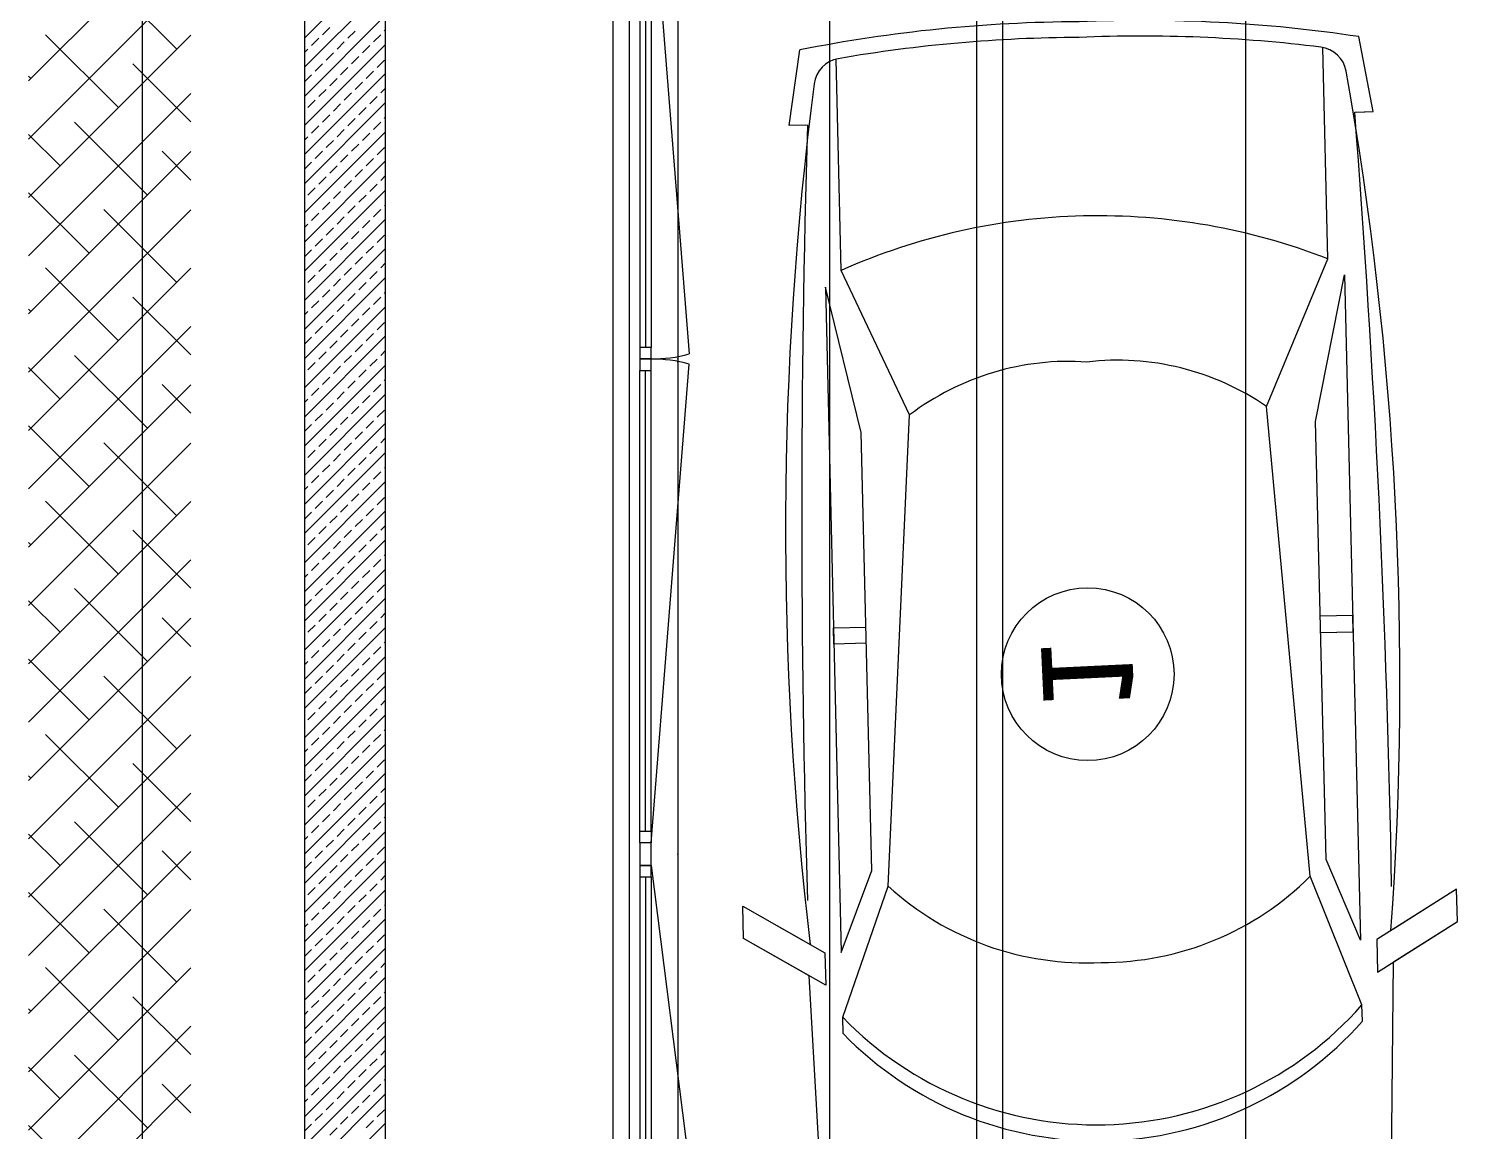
# Model space of a CAD drawing. Header units: millimetres. Extents: x 43168.9 to 43194.6, y -25545.1 to -25543.4.
# Drawn here: x 43170.209 to 43170.297, y -25544.7573 to -25544.6894 of the extents above; entities that cross this region are included whole.
import ezdxf
from ezdxf.enums import TextEntityAlignment as Align

# ---------------------------------------------------------------- set-up
doc = ezdxf.new("R2010")
doc.units = ezdxf.units.MM
doc.header["$LTSCALE"] = 200
doc.linetypes.add('DASHDOT', pattern=[1, 0.5, -0.25, 0, -0.25])
doc.linetypes.add('DASHDOT2', pattern=[0.5, 0.25, -0.125, 0, -0.125])
for name, color, linetype in [('aks_sgh', 5, 'DASHDOT2'), ('cam_sgh', 1, 'Continuous'), ('dograma_sgh', 43, 'Continuous'), ('gor-3_sgh', 191, 'Continuous'), ('gor-4_sgh', 17, 'Continuous'), ('kolon-b.a_sgh', 6, 'Continuous'), ('olcuic_sgh', 183, 'Continuous'), ('tarama-betonarme_sgh', 223, 'Continuous'), ('tarama-zemin_sgh', 197, 'Continuous'), ('yapi-yaklasma_sgh', 41, 'DASHDOT')]:
    doc.layers.add(name, color=color, linetype=linetype)
doc.styles.add('text1', font='VERDANA.TTF')

msp = doc.modelspace()

# ---------------------------------------------------------------- linework, layer by layer
at = {"color": 0}
for p, q in [((43170.29184249607, -25544.69448256026), (43170.29095842077, -25544.6898596702)), ((43170.25585209038, -25544.6953395997), (43170.25651511863, -25544.69067986848)), ((43170.28905755546, -25544.70355158164), (43170.28874749428, -25544.6905309119)), ((43170.25906555071, -25544.70426578118), (43170.25875548953, -25544.69124511144)), ((43170.29070104997, -25544.69450974151), (43170.29184249607, -25544.69448256026)), ((43170.29084276257, -25544.69450636691), (43170.29184249607, -25544.69448256026)), ((43170.25699353647, -25544.69531241845), (43170.25585209038, -25544.6953395997)), ((43170.25685182386, -25544.69531579305), (43170.25585209038, -25544.6953395997)), ((43170.28527288135, -25544.71264440966), (43170.28905755546, -25544.70355158164)), ((43170.26327874454, -25544.71316815599), (43170.25906555071, -25544.70426578118)), ((43170.28829588847, -25544.7135727232), (43170.2900810956, -25544.70452750847)), ((43170.2900810956, -25544.70452750847), (43170.2910571683, -25544.74551658163)), ((43170.25808962387, -25544.70528932132), (43170.25906569657, -25544.74627839447)), ((43170.26030335071, -25544.71423930944), (43170.25808962387, -25544.70528932132)), ((43170.28796274122, -25544.74158906762), (43170.28527288135, -25544.71264440966)), ((43170.26196967044, -25544.74220804055), (43170.26327874454, -25544.71316815599)), ((43170.28893866806, -25544.74056552747), (43170.28829588847, -25544.7135727232)), ((43170.2609461303, -25544.74123211371), (43170.26030335071, -25544.71423930944)), ((43170.29058103527, -25544.7255219118), (43170.28858156829, -25544.7255695251)), ((43170.29060484192, -25544.72652164529), (43170.29058103527, -25544.7255219118)), ((43170.25858956355, -25544.72628372464), (43170.26058903053, -25544.72623611134)), ((43170.2586133702, -25544.72728345813), (43170.25858956355, -25544.72628372464)), ((43170.28860537495, -25544.72656925859), (43170.29060484192, -25544.72652164529)), ((43170.26061283718, -25544.72723584483), (43170.2586133702, -25544.72728345813)), ((43170.2910571683, -25544.74551658163), (43170.28893866806, -25544.74056552747)), ((43170.25906569657, -25544.74627839447), (43170.2609461303, -25544.74123211371)), ((43170.29115239491, -25544.7495155156), (43170.28796274122, -25544.74158906762)), ((43170.25916092317, -25544.75027732844), (43170.26196967044, -25544.74220804055)), ((43170.2969841493, -25544.74237454125), (43170.2920569018, -25544.74549277498)), ((43170.2969841493, -25544.74237454125), (43170.2930423513, -25544.74486912823)), ((43170.29703176259, -25544.74437400823), (43170.2969841493, -25544.74237454125)), ((43170.29703176259, -25544.74437400823), (43170.2969841493, -25544.74237454125)), ((43170.25299587567, -25544.7434220339), (43170.25806596308, -25544.74630220112)), ((43170.25299587567, -25544.7434220339), (43170.2570519456, -25544.74572616768)), ((43170.25304348897, -25544.74542150088), (43170.25299587567, -25544.7434220339)), ((43170.25304348897, -25544.74542150088), (43170.25299587567, -25544.7434220339)), ((43170.29210451509, -25544.74749224196), (43170.29703176259, -25544.74437400823)), ((43170.29308996459, -25544.74686859522), (43170.29703176259, -25544.74437400823)), ((43170.25811357638, -25544.7483016681), (43170.25304348897, -25544.74542150088)), ((43170.2570995589, -25544.74772563466), (43170.25304348897, -25544.74542150088)), ((43170.25806596308, -25544.74630220112), (43170.25811357638, -25544.7483016681)), ((43170.2920569018, -25544.74549277498), (43170.29210451509, -25544.74749224196)), ((43170.29283430397, -25544.77406561883), (43170.29308996459, -25544.74686859522)), ((43170.25864948097, -25544.77487966193), (43170.2570995589, -25544.74772563466)), ((43170.29117620156, -25544.75051524908), (43170.29115239491, -25544.7495155156)), ((43170.25918472983, -25544.75127706193), (43170.25916092317, -25544.75027732844))]:
    msp.add_line(p, q, dxfattribs=at)
msp.add_line((43170.26894069849, -25544.72939507744), (43170.26894069849, -25544.72939507744))
at = {"linetype": 'Continuous'}
msp.add_circle((43170.27425463604, -25544.72914117252), 0.005320000000000346, dxfattribs=at)
at = {"color": 0}
for centre, radius, start, end in [((43170.27405208857, -25544.77860103636), 0.08965309296207911, 90.20920210520774, 101.280314080021), ((43170.27762628855, -25544.77851592395), 0.08965309296207911, 81.44794005489605, 92.51904979442061), ((43170.27405208857, -25544.77860103636), 0.08868921503438901, 90.20920210520774, 99.8525898110981), ((43170.27762628855, -25544.77851592395), 0.08868921503438901, 82.87566179897829, 92.51904979442061), ((43170.28840254729, -25544.6922975504), 0.0018, 10.08794608925296, 82.87566179897829), ((43170.25918413576, -25544.69299332836), 0.0018, 99.8525898110981, 172.6403063385882), ((43170.07910341601, -25544.72953397766), 0.2143856953616721, 355.8798989305535, 10.08794608925296), ((43170.47001844857, -25544.72022511891), 0.2143856953616721, 172.6403063385882, 186.8483536933566), ((43169.5025275771, -25544.75605531818), 0.7905727552520726, 1.002819377198221, 4.464956657813337), ((43171.04720314259, -25544.71927196257), 0.7905727552520726, 178.2632958276422, 181.7254338023045), ((43170.27491859253, -25544.7398990871), 0.03900065930309958, 91.36412606485756, 113.983991346845), ((43170.27491859253, -25544.7398990871), 0.03900065930309958, 68.74426118742127, 91.36412606485756), ((43170.27308966695, -25544.72610515044), 0.01623637964533992, 86.06319933715106, 127.1752903380783), ((43170.27608886742, -25544.72603373049), 0.01623637964533992, 55.55296332372676, 96.66505340765364), ((43170.27515420545, -25544.72879014202), 0.0181072108613248, 269.781772345199, 315.0215019798766), ((43170.27415447195, -25544.72881394867), 0.0181072108613248, 227.7067496705724, 272.9464799441023), ((43170.27480466069, -25544.73511464825), 0.02178608257773878, 271.3641260648575, 318.6228821496106), ((43170.27480466069, -25544.73511464825), 0.02178608257773878, 224.1053709096929, 271.3641260648575), ((43170.27482846735, -25544.73611438174), 0.02178608257773878, 271.3641260648575, 318.6228821496106), ((43170.27482846735, -25544.73611438174), 0.02178608257773878, 224.1053709096929, 271.3641260648575)]:
    msp.add_arc(centre, radius, start, end, dxfattribs=at)
at = {"layer": 'aks_sgh'}
for p, q in [((43170.21599999916, -25543.74091939969), (43170.21599999916, -25544.78991939969)), ((43170.24599999916, -25543.74091939969), (43170.24599999916, -25544.78991939969)), ((43170.26899999916, -25543.74091939969), (43170.26899999916, -25544.78991939969))]:
    msp.add_line(p, q, dxfattribs=at)
at = {"layer": 'cam_sgh'}
for p, q in [((43170.24699999916, -25544.68061939969), (43170.24699999916, -25544.70901939969)), ((43170.24699999916, -25544.73881939969), (43170.24699999916, -25544.71041939969)), ((43170.24699999916, -25544.74161939969), (43170.24699999916, -25544.75901939969))]:
    msp.add_line(p, q, dxfattribs=at)
at = {"layer": 'dograma_sgh'}
for p, q in [((43170.24734999916, -25544.67991939969), (43170.24970525247, -25544.70940932471)), ((43170.24664999916, -25544.70901939969), (43170.24664999916, -25544.70971939969)), ((43170.24734999916, -25544.70901939969), (43170.24664999916, -25544.70901939969)), ((43170.24734999916, -25544.70971939969), (43170.24734999916, -25544.70901939969)), ((43170.24664999916, -25544.70971939969), (43170.24664999916, -25544.71041939969)), ((43170.24734999916, -25544.70971939969), (43170.24664999916, -25544.70971939969)), ((43170.24664999916, -25544.70971939969), (43170.24734999916, -25544.70971939969)), ((43170.24734999916, -25544.71041939969), (43170.24734999916, -25544.70971939969)), ((43170.24734999916, -25544.73951939969), (43170.24970525247, -25544.71002947467)), ((43170.24664999916, -25544.71041939969), (43170.24734999916, -25544.71041939969)), ((43170.24664999916, -25544.73951939969), (43170.24664999916, -25544.73881939969)), ((43170.24664999916, -25544.73881939969), (43170.24734999916, -25544.73881939969)), ((43170.24734999916, -25544.73881939969), (43170.24734999916, -25544.73951939969)), ((43170.24734999916, -25544.73951939969), (43170.24664999916, -25544.73951939969)), ((43170.24664999916, -25544.73951939969), (43170.24664999916, -25544.74091939969)), ((43170.24734999916, -25544.73951939969), (43170.24664999916, -25544.73951939969)), ((43170.24734999916, -25544.74091939969), (43170.24734999916, -25544.73951939969)), ((43170.24664999916, -25544.74091939969), (43170.24734999916, -25544.74091939969)), ((43170.24664999916, -25544.74091939969), (43170.24664999916, -25544.74161939969)), ((43170.24734999916, -25544.74091939969), (43170.24664999916, -25544.74091939969)), ((43170.24734999916, -25544.74091939969), (43170.24970525247, -25544.75940932471)), ((43170.24734999916, -25544.74161939969), (43170.24734999916, -25544.74091939969)), ((43170.24664999916, -25544.74161939969), (43170.24734999916, -25544.74161939969))]:
    msp.add_line(p, q, dxfattribs=at)
for centre, start, end in [((43170.24734999916, -25544.70061939969), 270, 285.0000004917612), ((43170.24734999916, -25544.71881939969), 74.9999995082388, 90)]:
    msp.add_arc(centre, 0.009100000000000153, start, end, dxfattribs=at)
at = {"layer": 'gor-3_sgh'}
for p, q in [((43170.24499999916, -25544.67921939969), (43170.24499999916, -25544.77842047724)), ((43170.24899999916, -25544.67921939969), (43170.24899999916, -25544.77842047724))]:
    msp.add_line(p, q, dxfattribs=at)
for p in [(43170.24899999916, -25544.70971939969), (43170.24899999916, -25544.70991939969), (43170.24899999916, -25544.74021939969), (43170.24899999916, -25544.74021939969)]:
    msp.add_point(p, dxfattribs=at)
at = {"layer": 'gor-4_sgh'}
for p, q in [((43170.24664999916, -25544.68061939969), (43170.24664999916, -25544.70901939969)), ((43170.24734999916, -25544.68061939969), (43170.24734999916, -25544.70901939969)), ((43170.24664999916, -25544.73881939969), (43170.24664999916, -25544.71041939969)), ((43170.24734999916, -25544.73881939969), (43170.24734999916, -25544.71041939969)), ((43170.24664999916, -25544.74161939969), (43170.24664999916, -25544.75901939969)), ((43170.24734999916, -25544.74161939969), (43170.24734999916, -25544.75901939969))]:
    msp.add_line(p, q, dxfattribs=at)
at = {"layer": 'kolon-b.a_sgh'}
for p, q in [((43170.22599999917, -25544.55191939969), (43170.22599999917, -25544.78854059805)), ((43170.23099999916, -25544.78354059805), (43170.23099999916, -25544.55691939969))]:
    msp.add_line(p, q, dxfattribs=at)
at = {"layer": 'olcuic_sgh'}
for p, q in [((43170.26739435684, -25543.91166939969), (43170.26739435684, -25544.78367047723)), ((43170.25833732889, -25544.55666939969), (43170.25833732889, -25544.78367047723))]:
    msp.add_line(p, q, dxfattribs=at)
at = {"layer": 'tarama-betonarme_sgh'}
for p, q in [((43170.22599999917, -25544.68994749216), (43170.23099999916, -25544.68494749215)), ((43170.22599999917, -25544.69174354338), (43170.23099999916, -25544.68674354338)), ((43170.22599999917, -25544.69353959461), (43170.23099999916, -25544.6885395946)), ((43170.22643170958, -25544.69041380773), (43170.2268807224, -25544.68996479492)), ((43170.2271052288, -25544.68974028852), (43170.2275542416, -25544.68929127572)), ((43170.22867677362, -25544.68996479492), (43170.22912578642, -25544.68951578212)), ((43170.23024831844, -25544.69018930133), (43170.23069733124, -25544.68974028852)), ((43170.23092183765, -25544.68951578212), (43170.23099999916, -25544.6894376206)), ((43170.22599999917, -25544.69533564583), (43170.23099999916, -25544.69033564583)), ((43170.22599999917, -25544.69084551815), (43170.22620720318, -25544.69063831414)), ((43170.2273297352, -25544.69131183334), (43170.22777874801, -25544.69086282054)), ((43170.22800325441, -25544.69063831414), (43170.22845226721, -25544.69018930133)), ((43170.22957479923, -25544.69086282054), (43170.23002381204, -25544.69041380773)), ((43170.22665621599, -25544.69198535255), (43170.2271052288, -25544.69153633975)), ((43170.22822776081, -25544.69220985896), (43170.22867677362, -25544.69176084615)), ((43170.22890128002, -25544.69153633975), (43170.22935029282, -25544.69108732694)), ((43170.23047282484, -25544.69176084615), (43170.23092183765, -25544.69131183334)), ((43170.22599999917, -25544.69713169705), (43170.23099999916, -25544.69213169705)), ((43170.22599999917, -25544.69264156938), (43170.22643170958, -25544.69220985896)), ((43170.2275542416, -25544.69288337816), (43170.22800325441, -25544.69243436536)), ((43170.22979930563, -25544.69243436536), (43170.23024831844, -25544.69198535255)), ((43170.2268807224, -25544.69355689737), (43170.2273297352, -25544.69310788457)), ((43170.22845226721, -25544.69378140378), (43170.22890128002, -25544.69333239097)), ((43170.22912578642, -25544.69310788457), (43170.22957479923, -25544.69265887176)), ((43170.23069733124, -25544.69333239097), (43170.23099999916, -25544.69302972305)), ((43170.22599999917, -25544.69892774828), (43170.23099999916, -25544.69392774828)), ((43170.22620720318, -25544.69423041658), (43170.22665621599, -25544.69378140378)), ((43170.22777874801, -25544.69445492298), (43170.22822776081, -25544.69400591018)), ((43170.22935029282, -25544.69467942939), (43170.22979930563, -25544.69423041658)), ((43170.23002381204, -25544.69400591018), (43170.23047282484, -25544.69355689737)), ((43170.2271052288, -25544.6951284422), (43170.2275542416, -25544.69467942939)), ((43170.22867677362, -25544.6953529486), (43170.22912578642, -25544.69490393579)), ((43170.23024831844, -25544.695577455), (43170.23069733124, -25544.6951284422)), ((43170.23092183765, -25544.69490393579), (43170.23099999916, -25544.69482577428)), ((43170.22599999917, -25544.7007237995), (43170.23099999916, -25544.6957237995)), ((43170.22599999917, -25544.69623367183), (43170.22620720318, -25544.69602646781)), ((43170.22643170958, -25544.6958019614), (43170.2268807224, -25544.6953529486)), ((43170.22800325441, -25544.69602646781), (43170.22845226721, -25544.695577455)), ((43170.22957479923, -25544.69625097421), (43170.23002381204, -25544.6958019614)), ((43170.22665621599, -25544.69737350623), (43170.2271052288, -25544.69692449342)), ((43170.2273297352, -25544.69669998702), (43170.22777874801, -25544.69625097421)), ((43170.22890128002, -25544.69692449342), (43170.22935029282, -25544.69647548061)), ((43170.23047282484, -25544.69714899982), (43170.23092183765, -25544.69669998702)), ((43170.22599999917, -25544.70251985073), (43170.23099999916, -25544.69751985072)), ((43170.22599999917, -25544.69802972305), (43170.22643170958, -25544.69759801263)), ((43170.2275542416, -25544.69827153184), (43170.22800325441, -25544.69782251903)), ((43170.22822776081, -25544.69759801263), (43170.22867677362, -25544.69714899982)), ((43170.22979930563, -25544.69782251903), (43170.23024831844, -25544.69737350623)), ((43170.2268807224, -25544.69894505105), (43170.2273297352, -25544.69849603824)), ((43170.22845226721, -25544.69916955745), (43170.22890128002, -25544.69872054464)), ((43170.22912578642, -25544.69849603824), (43170.22957479923, -25544.69804702543)), ((43170.23069733124, -25544.69872054464), (43170.23099999916, -25544.69841787673)), ((43170.22599999917, -25544.70431590195), (43170.23099999916, -25544.69931590195)), ((43170.22620720318, -25544.69961857026), (43170.22665621599, -25544.69916955745)), ((43170.22777874801, -25544.69984307666), (43170.22822776081, -25544.69939406385)), ((43170.22935029282, -25544.70006758306), (43170.22979930563, -25544.69961857026)), ((43170.23002381204, -25544.69939406385), (43170.23047282484, -25544.69894505105)), ((43170.2271052288, -25544.70051659587), (43170.2275542416, -25544.70006758306)), ((43170.22867677362, -25544.70074110227), (43170.22912578642, -25544.70029208947)), ((43170.23024831844, -25544.70096560867), (43170.23069733124, -25544.70051659587)), ((43170.23092183765, -25544.70029208947), (43170.23099999916, -25544.70021392795)), ((43170.22599999917, -25544.70611195318), (43170.23099999916, -25544.70111195317)), ((43170.22599999917, -25544.7016218255), (43170.22620720318, -25544.70141462148)), ((43170.22643170958, -25544.70119011508), (43170.2268807224, -25544.70074110227)), ((43170.22800325441, -25544.70141462148), (43170.22845226721, -25544.70096560867)), ((43170.22957479923, -25544.70163912788), (43170.23002381204, -25544.70119011508)), ((43170.22665621599, -25544.7027616599), (43170.2271052288, -25544.70231264709)), ((43170.2273297352, -25544.70208814069), (43170.22777874801, -25544.70163912788)), ((43170.22890128002, -25544.70231264709), (43170.22935029282, -25544.70186363429)), ((43170.23047282484, -25544.70253715349), (43170.23092183765, -25544.70208814069)), ((43170.22599999917, -25544.7079080044), (43170.23099999916, -25544.7029080044)), ((43170.22599999917, -25544.70341787672), (43170.22643170958, -25544.7029861663)), ((43170.2275542416, -25544.70365968551), (43170.22800325441, -25544.70321067271)), ((43170.22822776081, -25544.7029861663), (43170.22867677362, -25544.70253715349)), ((43170.22979930563, -25544.70321067271), (43170.23024831844, -25544.7027616599)), ((43170.2268807224, -25544.70433320472), (43170.2273297352, -25544.70388419191)), ((43170.22912578642, -25544.70388419191), (43170.22957479923, -25544.70343517911)), ((43170.23069733124, -25544.70410869832), (43170.23099999916, -25544.7038060304)), ((43170.22599999917, -25544.70970405562), (43170.23099999916, -25544.70470405562)), ((43170.22620720318, -25544.70500672393), (43170.22665621599, -25544.70455771112)), ((43170.22777874801, -25544.70523123033), (43170.22822776081, -25544.70478221753)), ((43170.22845226721, -25544.70455771112), (43170.22890128002, -25544.70410869832)), ((43170.23002381204, -25544.70478221753), (43170.23047282484, -25544.70433320472)), ((43170.2271052288, -25544.70590474954), (43170.2275542416, -25544.70545573673)), ((43170.22867677362, -25544.70612925594), (43170.22912578642, -25544.70568024314)), ((43170.22935029282, -25544.70545573673), (43170.22979930563, -25544.70500672393)), ((43170.23092183765, -25544.70568024314), (43170.23099999916, -25544.70560208162)), ((43170.22599999917, -25544.71150010685), (43170.23099999916, -25544.70650010685)), ((43170.22643170958, -25544.70657826875), (43170.2268807224, -25544.70612925594)), ((43170.22800325441, -25544.70680277515), (43170.22845226721, -25544.70635376235)), ((43170.22957479923, -25544.70702728155), (43170.23002381204, -25544.70657826875)), ((43170.23024831844, -25544.70635376235), (43170.23069733124, -25544.70590474954)), ((43170.22599999917, -25544.70700997917), (43170.22620720318, -25544.70680277515)), ((43170.2273297352, -25544.70747629436), (43170.22777874801, -25544.70702728155)), ((43170.22890128002, -25544.70770080077), (43170.22935029282, -25544.70725178796)), ((43170.23047282484, -25544.70792530717), (43170.23092183765, -25544.70747629436)), ((43170.22599999917, -25544.71329615807), (43170.23099999916, -25544.70829615807)), ((43170.22599999917, -25544.7088060304), (43170.22643170958, -25544.70837431997)), ((43170.22665621599, -25544.70814981357), (43170.2271052288, -25544.70770080077)), ((43170.22822776081, -25544.70837431997), (43170.22867677362, -25544.70792530717)), ((43170.22979930563, -25544.70859882638), (43170.23024831844, -25544.70814981357)), ((43170.2268807224, -25544.70972135839), (43170.2273297352, -25544.70927234559)), ((43170.2275542416, -25544.70904783918), (43170.22800325441, -25544.70859882638)), ((43170.22912578642, -25544.70927234559), (43170.22957479923, -25544.70882333278)), ((43170.23069733124, -25544.70949685199), (43170.23099999916, -25544.70919418407)), ((43170.22599999917, -25544.7150922093), (43170.23099999916, -25544.71009220929)), ((43170.22620720318, -25544.7103948776), (43170.22665621599, -25544.70994586479)), ((43170.22777874801, -25544.710619384), (43170.22822776081, -25544.7101703712)), ((43170.22845226721, -25544.70994586479), (43170.22890128002, -25544.70949685199)), ((43170.23002381204, -25544.7101703712), (43170.23047282484, -25544.70972135839)), ((43170.2271052288, -25544.71129290321), (43170.2275542416, -25544.71084389041)), ((43170.22867677362, -25544.71151740962), (43170.22912578642, -25544.71106839681)), ((43170.22935029282, -25544.71084389041), (43170.22979930563, -25544.7103948776)), ((43170.23092183765, -25544.71106839681), (43170.23099999916, -25544.7109902353)), ((43170.22599999917, -25544.71688826052), (43170.23099999916, -25544.71188826052)), ((43170.22643170958, -25544.71196642242), (43170.2268807224, -25544.71151740962)), ((43170.22800325441, -25544.71219092883), (43170.22845226721, -25544.71174191602)), ((43170.22957479923, -25544.71241543523), (43170.23002381204, -25544.71196642242)), ((43170.23024831844, -25544.71174191602), (43170.23069733124, -25544.71129290321)), ((43170.22599999917, -25544.71239813285), (43170.22620720318, -25544.71219092883)), ((43170.2273297352, -25544.71286444804), (43170.22777874801, -25544.71241543523)), ((43170.22890128002, -25544.71308895444), (43170.22935029282, -25544.71263994163)), ((43170.23047282484, -25544.71331346084), (43170.23092183765, -25544.71286444804)), ((43170.22599999917, -25544.71868431175), (43170.23099999916, -25544.71368431174)), ((43170.22599999917, -25544.71419418407), (43170.22643170958, -25544.71376247365)), ((43170.22665621599, -25544.71353796724), (43170.2271052288, -25544.71308895444)), ((43170.22822776081, -25544.71376247365), (43170.22867677362, -25544.71331346084)), ((43170.22979930563, -25544.71398698005), (43170.23024831844, -25544.71353796724)), ((43170.2268807224, -25544.71510951206), (43170.2273297352, -25544.71466049926)), ((43170.2275542416, -25544.71443599286), (43170.22800325441, -25544.71398698005)), ((43170.22912578642, -25544.71466049926), (43170.22957479923, -25544.71421148645)), ((43170.23069733124, -25544.71488500566), (43170.23099999916, -25544.71458233774)), ((43170.22599999917, -25544.72048036297), (43170.23099999916, -25544.71548036297)), ((43170.22620720318, -25544.71578303128), (43170.22665621599, -25544.71533401847)), ((43170.22845226721, -25544.71533401847), (43170.22890128002, -25544.71488500566)), ((43170.23002381204, -25544.71555852487), (43170.23047282484, -25544.71510951206)), ((43170.2271052288, -25544.71668105689), (43170.2275542416, -25544.71623204408)), ((43170.22777874801, -25544.71600753768), (43170.22822776081, -25544.71555852487)), ((43170.22935029282, -25544.71623204408), (43170.22979930563, -25544.71578303128)), ((43170.23092183765, -25544.71645655048), (43170.23099999916, -25544.71637838897)), ((43170.22599999917, -25544.72227641419), (43170.23099999916, -25544.71727641419)), ((43170.22643170958, -25544.7173545761), (43170.2268807224, -25544.71690556329)), ((43170.22800325441, -25544.7175790825), (43170.22845226721, -25544.71713006969)), ((43170.22867677362, -25544.71690556329), (43170.22912578642, -25544.71645655048)), ((43170.23024831844, -25544.71713006969), (43170.23069733124, -25544.71668105689)), ((43170.22599999917, -25544.71778628652), (43170.22620720318, -25544.7175790825)), ((43170.2273297352, -25544.71825260171), (43170.22777874801, -25544.7178035889)), ((43170.22890128002, -25544.71847710811), (43170.22935029282, -25544.7180280953)), ((43170.22957479923, -25544.7178035889), (43170.23002381204, -25544.7173545761)), ((43170.22665621599, -25544.71892612092), (43170.2271052288, -25544.71847710811)), ((43170.22822776081, -25544.71915062732), (43170.22867677362, -25544.71870161451)), ((43170.22979930563, -25544.71937513372), (43170.23024831844, -25544.71892612092)), ((43170.23047282484, -25544.71870161451), (43170.23092183765, -25544.71825260171)), ((43170.22599999917, -25544.72407246541), (43170.23099999916, -25544.71907246542)), ((43170.22599999917, -25544.71958233774), (43170.22643170958, -25544.71915062732)), ((43170.2275542416, -25544.71982414653), (43170.22800325441, -25544.71937513372)), ((43170.22912578642, -25544.72004865293), (43170.22957479923, -25544.71959964012)), ((43170.22620720318, -25544.72117118494), (43170.22665621599, -25544.72072217214)), ((43170.2268807224, -25544.72049766574), (43170.2273297352, -25544.72004865293)), ((43170.22845226721, -25544.72072217214), (43170.22890128002, -25544.72027315934)), ((43170.23002381204, -25544.72094667854), (43170.23047282484, -25544.72049766574)), ((43170.23069733124, -25544.72027315934), (43170.23099999916, -25544.71997049142)), ((43170.22599999917, -25544.72586851664), (43170.23099999916, -25544.72086851664)), ((43170.2271052288, -25544.72206921056), (43170.2275542416, -25544.72162019775)), ((43170.22777874801, -25544.72139569135), (43170.22822776081, -25544.72094667854)), ((43170.22935029282, -25544.72162019775), (43170.22979930563, -25544.72117118494)), ((43170.22643170958, -25544.72274272977), (43170.2268807224, -25544.72229371696)), ((43170.22800325441, -25544.72296723617), (43170.22845226721, -25544.72251822336)), ((43170.22867677362, -25544.72229371696), (43170.22912578642, -25544.72184470416)), ((43170.23024831844, -25544.72251822336), (43170.23069733124, -25544.72206921056)), ((43170.23092183765, -25544.72184470416), (43170.23099999916, -25544.72176654264)), ((43170.22599999917, -25544.72766456786), (43170.23099999916, -25544.72266456786)), ((43170.22599999917, -25544.72317444019), (43170.22620720318, -25544.72296723617)), ((43170.2273297352, -25544.72364075538), (43170.22777874801, -25544.72319174257)), ((43170.22890128002, -25544.72386526178), (43170.22935029282, -25544.72341624898)), ((43170.22957479923, -25544.72319174257), (43170.23002381204, -25544.72274272977)), ((43170.22665621599, -25544.72431427459), (43170.2271052288, -25544.72386526178)), ((43170.22822776081, -25544.72453878099), (43170.22867677362, -25544.72408976818)), ((43170.22979930563, -25544.7247632874), (43170.23024831844, -25544.72431427459)), ((43170.23047282484, -25544.72408976818), (43170.23092183765, -25544.72364075538)), ((43170.22599999917, -25544.72946061909), (43170.23099999916, -25544.72446061909)), ((43170.22599999917, -25544.72497049142), (43170.22643170958, -25544.72453878099)), ((43170.2275542416, -25544.7252123002), (43170.22800325441, -25544.7247632874)), ((43170.22912578642, -25544.7254368066), (43170.22957479923, -25544.7249877938)), ((43170.2268807224, -25544.72588581941), (43170.2273297352, -25544.7254368066)), ((43170.22845226721, -25544.72611032581), (43170.22890128002, -25544.72566131301)), ((43170.23002381204, -25544.72633483222), (43170.23047282484, -25544.72588581941)), ((43170.23069733124, -25544.72566131301), (43170.23099999916, -25544.72535864509)), ((43170.22599999917, -25544.73125667031), (43170.23099999916, -25544.72625667031)), ((43170.22620720318, -25544.72655933862), (43170.22665621599, -25544.72611032581)), ((43170.22777874801, -25544.72678384502), (43170.22822776081, -25544.72633483222)), ((43170.22935029282, -25544.72700835143), (43170.22979930563, -25544.72655933862)), ((43170.22643170958, -25544.72813088344), (43170.2268807224, -25544.72768187063)), ((43170.2271052288, -25544.72745736423), (43170.2275542416, -25544.72700835143)), ((43170.22867677362, -25544.72768187063), (43170.22912578642, -25544.72723285783)), ((43170.23024831844, -25544.72790637704), (43170.23069733124, -25544.72745736423)), ((43170.23092183765, -25544.72723285783), (43170.23099999916, -25544.72715469631)), ((43170.22599999917, -25544.73305272154), (43170.23099999916, -25544.72805272154)), ((43170.22599999917, -25544.72856259386), (43170.22620720318, -25544.72835538985)), ((43170.2273297352, -25544.72902890905), (43170.22777874801, -25544.72857989625)), ((43170.22800325441, -25544.72835538985), (43170.22845226721, -25544.72790637704)), ((43170.22957479923, -25544.72857989625), (43170.23002381204, -25544.72813088344)), ((43170.22665621599, -25544.72970242826), (43170.2271052288, -25544.72925341545)), ((43170.22822776081, -25544.72992693467), (43170.22867677362, -25544.72947792186)), ((43170.22890128002, -25544.72925341545), (43170.22935029282, -25544.72880440265)), ((43170.23047282484, -25544.72947792186), (43170.23092183765, -25544.72902890905)), ((43170.22599999917, -25544.73484877276), (43170.23099999916, -25544.72984877276)), ((43170.22599999917, -25544.73035864509), (43170.22643170958, -25544.72992693467)), ((43170.2275542416, -25544.73060045387), (43170.22800325441, -25544.73015144107)), ((43170.22912578642, -25544.73082496028), (43170.22957479923, -25544.73037594747)), ((43170.22979930563, -25544.73015144107), (43170.23024831844, -25544.72970242826)), ((43170.2268807224, -25544.73127397308), (43170.2273297352, -25544.73082496028)), ((43170.22845226721, -25544.73149847949), (43170.22890128002, -25544.73104946668)), ((43170.23002381204, -25544.73172298589), (43170.23047282484, -25544.73127397308)), ((43170.23069733124, -25544.73104946668), (43170.23099999916, -25544.73074679876)), ((43170.22599999917, -25544.73664482398), (43170.23099999916, -25544.73164482399)), ((43170.22620720318, -25544.73194749229), (43170.22665621599, -25544.73149847949)), ((43170.22777874801, -25544.73217199869), (43170.22822776081, -25544.73172298589)), ((43170.22935029282, -25544.7323965051), (43170.22979930563, -25544.73194749229)), ((43170.22643170958, -25544.73351903711), (43170.2268807224, -25544.73307002431)), ((43170.2271052288, -25544.7328455179), (43170.2275542416, -25544.7323965051)), ((43170.22867677362, -25544.73307002431), (43170.22912578642, -25544.7326210115)), ((43170.23024831844, -25544.73329453071), (43170.23069733124, -25544.7328455179)), ((43170.23092183765, -25544.7326210115), (43170.23099999916, -25544.73254284999)), ((43170.22599999917, -25544.73844087521), (43170.23099999916, -25544.73344087521)), ((43170.22599999917, -25544.73395074754), (43170.22620720318, -25544.73374354351)), ((43170.2273297352, -25544.73441706273), (43170.22777874801, -25544.73396804992)), ((43170.22800325441, -25544.73374354351), (43170.22845226721, -25544.73329453071)), ((43170.22957479923, -25544.73396804992), (43170.23002381204, -25544.73351903711)), ((43170.22665621599, -25544.73509058193), (43170.2271052288, -25544.73464156913)), ((43170.22822776081, -25544.73531508834), (43170.22867677362, -25544.73486607553)), ((43170.22890128002, -25544.73464156913), (43170.22935029282, -25544.73419255632)), ((43170.23047282484, -25544.73486607553), (43170.23092183765, -25544.73441706273)), ((43170.22599999917, -25544.74023692643), (43170.23099999916, -25544.73523692643)), ((43170.22599999917, -25544.73574679876), (43170.22643170958, -25544.73531508834)), ((43170.2275542416, -25544.73598860755), (43170.22800325441, -25544.73553959474)), ((43170.22912578642, -25544.73621311395), (43170.22957479923, -25544.73576410114)), ((43170.22979930563, -25544.73553959474), (43170.23024831844, -25544.73509058193)), ((43170.2268807224, -25544.73666212675), (43170.2273297352, -25544.73621311395)), ((43170.22845226721, -25544.73688663316), (43170.22890128002, -25544.73643762035)), ((43170.23002381204, -25544.73711113956), (43170.23047282484, -25544.73666212675)), ((43170.23069733124, -25544.73643762035), (43170.23099999916, -25544.73613495243)), ((43170.22599999917, -25544.74203297766), (43170.23099999916, -25544.73703297766)), ((43170.22620720318, -25544.73733564596), (43170.22665621599, -25544.73688663316)), ((43170.22777874801, -25544.73756015237), (43170.22822776081, -25544.73711113956)), ((43170.22935029282, -25544.73778465877), (43170.22979930563, -25544.73733564596)), ((43170.2271052288, -25544.73823367158), (43170.2275542416, -25544.73778465877)), ((43170.22867677362, -25544.73845817798), (43170.22912578642, -25544.73800916517)), ((43170.23024831844, -25544.73868268438), (43170.23069733124, -25544.73823367158)), ((43170.23092183765, -25544.73800916517), (43170.23099999916, -25544.73793100366)), ((43170.22599999917, -25544.74382902888), (43170.23099999916, -25544.73882902888)), ((43170.22599999917, -25544.73933890121), (43170.22620720318, -25544.73913169719)), ((43170.22643170958, -25544.73890719079), (43170.2268807224, -25544.73845817798)), ((43170.22800325441, -25544.73913169719), (43170.22845226721, -25544.73868268438)), ((43170.22957479923, -25544.73935620359), (43170.23002381204, -25544.73890719079)), ((43170.22665621599, -25544.74047873561), (43170.2271052288, -25544.7400297228)), ((43170.2273297352, -25544.7398052164), (43170.22777874801, -25544.73935620359)), ((43170.22890128002, -25544.7400297228), (43170.22935029282, -25544.73958071)), ((43170.23047282484, -25544.7402542292), (43170.23092183765, -25544.7398052164)), ((43170.22599999917, -25544.74562508011), (43170.23099999916, -25544.74062508011)), ((43170.22599999917, -25544.74113495243), (43170.22643170958, -25544.74070324201)), ((43170.2275542416, -25544.74137676122), (43170.22800325441, -25544.74092774841)), ((43170.22822776081, -25544.74070324201), (43170.22867677362, -25544.7402542292)), ((43170.22979930563, -25544.74092774841), (43170.23024831844, -25544.74047873561)), ((43170.2268807224, -25544.74205028043), (43170.2273297352, -25544.74160126762)), ((43170.22845226721, -25544.74227478683), (43170.22890128002, -25544.74182577402)), ((43170.22912578642, -25544.74160126762), (43170.22957479923, -25544.74115225482)), ((43170.23069733124, -25544.74182577402), (43170.23099999916, -25544.74152310611)), ((43170.22599999917, -25544.74742113133), (43170.23099999916, -25544.74242113133)), ((43170.22620720318, -25544.74272379964), (43170.22665621599, -25544.74227478683)), ((43170.22777874801, -25544.74294830604), (43170.22822776081, -25544.74249929324)), ((43170.22935029282, -25544.74317281244), (43170.22979930563, -25544.74272379964)), ((43170.23002381204, -25544.74249929324), (43170.23047282484, -25544.74205028043)), ((43170.2271052288, -25544.74362182525), (43170.2275542416, -25544.74317281244)), ((43170.22867677362, -25544.74384633165), (43170.22912578642, -25544.74339731885)), ((43170.23024831844, -25544.74407083806), (43170.23069733124, -25544.74362182525)), ((43170.23092183765, -25544.74339731885), (43170.23099999916, -25544.74331915733)), ((43170.22599999917, -25544.74921718255), (43170.23099999916, -25544.74421718256)), ((43170.22599999917, -25544.74472705488), (43170.22620720318, -25544.74451985086)), ((43170.22643170958, -25544.74429534446), (43170.2268807224, -25544.74384633165)), ((43170.22800325441, -25544.74451985086), (43170.22845226721, -25544.74407083806)), ((43170.22957479923, -25544.74474435726), (43170.23002381204, -25544.74429534446)), ((43170.22665621599, -25544.74586688928), (43170.2271052288, -25544.74541787647)), ((43170.2273297352, -25544.74519337007), (43170.22777874801, -25544.74474435726)), ((43170.22890128002, -25544.74541787647), (43170.22935029282, -25544.74496886367)), ((43170.23047282484, -25544.74564238288), (43170.23092183765, -25544.74519337007)), ((43170.22599999917, -25544.75101323378), (43170.23099999916, -25544.74601323378)), ((43170.22599999917, -25544.74652310611), (43170.22643170958, -25544.74609139568)), ((43170.2275542416, -25544.74676491489), (43170.22800325441, -25544.74631590208)), ((43170.22822776081, -25544.74609139568), (43170.22867677362, -25544.74564238288)), ((43170.22979930563, -25544.74631590208), (43170.23024831844, -25544.74586688928)), ((43170.2268807224, -25544.7474384341), (43170.2273297352, -25544.7469894213)), ((43170.22845226721, -25544.7476629405), (43170.22890128002, -25544.7472139277)), ((43170.22912578642, -25544.7469894213), (43170.22957479923, -25544.74654040849)), ((43170.23069733124, -25544.7472139277), (43170.23099999916, -25544.74691125978)), ((43170.22599999917, -25544.752809285), (43170.23099999916, -25544.747809285)), ((43170.22620720318, -25544.74811195331), (43170.22665621599, -25544.7476629405)), ((43170.22777874801, -25544.74833645971), (43170.22822776081, -25544.74788744691)), ((43170.22935029282, -25544.74856096612), (43170.22979930563, -25544.74811195331)), ((43170.23002381204, -25544.74788744691), (43170.23047282484, -25544.7474384341)), ((43170.2271052288, -25544.74900997892), (43170.2275542416, -25544.74856096612)), ((43170.22867677362, -25544.74923448532), (43170.22912578642, -25544.74878547252)), ((43170.23092183765, -25544.74878547252), (43170.23099999916, -25544.748707311)), ((43170.22599999917, -25544.75460533623), (43170.23099999916, -25544.74960533623)), ((43170.22643170958, -25544.74968349813), (43170.2268807224, -25544.74923448532)), ((43170.22800325441, -25544.74990800453), (43170.22845226721, -25544.74945899173)), ((43170.22957479923, -25544.75013251094), (43170.23002381204, -25544.74968349813)), ((43170.23024831844, -25544.74945899173), (43170.23069733124, -25544.74900997892)), ((43170.22599999917, -25544.75011520856), (43170.22620720318, -25544.74990800453)), ((43170.2273297352, -25544.75058152374), (43170.22777874801, -25544.75013251094)), ((43170.22890128002, -25544.75080603014), (43170.22935029282, -25544.75035701734)), ((43170.23047282484, -25544.75103053655), (43170.23092183765, -25544.75058152374)), ((43170.22599999917, -25544.75640138745), (43170.23099999916, -25544.75140138745)), ((43170.22599999917, -25544.75191125978), (43170.22643170958, -25544.75147954936)), ((43170.22665621599, -25544.75125504295), (43170.2271052288, -25544.75080603014)), ((43170.22822776081, -25544.75147954936), (43170.22867677362, -25544.75103053655)), ((43170.22979930563, -25544.75170405576), (43170.23024831844, -25544.75125504295)), ((43170.2268807224, -25544.75282658777), (43170.2273297352, -25544.75237757497)), ((43170.2275542416, -25544.75215306856), (43170.22800325441, -25544.75170405576)), ((43170.22912578642, -25544.75237757497), (43170.22957479923, -25544.75192856216)), ((43170.23069733124, -25544.75260208137), (43170.23099999916, -25544.75229941345)), ((43170.22599999917, -25544.75819743868), (43170.23099999916, -25544.75319743868)), ((43170.22620720318, -25544.75350010698), (43170.22665621599, -25544.75305109418)), ((43170.22777874801, -25544.75372461339), (43170.22822776081, -25544.75327560058)), ((43170.22845226721, -25544.75305109418), (43170.22890128002, -25544.75260208137)), ((43170.23002381204, -25544.75327560058), (43170.23047282484, -25544.75282658777)), ((43170.2271052288, -25544.75439813259), (43170.2275542416, -25544.75394911979)), ((43170.22867677362, -25544.754622639), (43170.22912578642, -25544.75417362619)), ((43170.22935029282, -25544.75394911979), (43170.22979930563, -25544.75350010698)), ((43170.23092183765, -25544.75417362619), (43170.23099999916, -25544.75409546468)), ((43170.22599999917, -25544.7599934899), (43170.23099999916, -25544.7549934899)), ((43170.22643170958, -25544.75507165181), (43170.2268807224, -25544.754622639)), ((43170.22800325441, -25544.75529615821), (43170.22845226721, -25544.7548471454)), ((43170.22957479923, -25544.75552066461), (43170.23002381204, -25544.75507165181)), ((43170.23024831844, -25544.7548471454), (43170.23069733124, -25544.75439813259)), ((43170.22599999917, -25544.75550336223), (43170.22620720318, -25544.75529615821)), ((43170.2273297352, -25544.75596967742), (43170.22777874801, -25544.75552066461)), ((43170.22890128002, -25544.75619418382), (43170.22935029282, -25544.75574517101)), ((43170.23047282484, -25544.75641869022), (43170.23092183765, -25544.75596967742)), ((43170.22599999917, -25544.76178954112), (43170.23099999916, -25544.75678954112)), ((43170.22599999917, -25544.75729941345), (43170.22643170958, -25544.75686770303)), ((43170.22665621599, -25544.75664319663), (43170.2271052288, -25544.75619418382)), ((43170.22822776081, -25544.75686770303), (43170.22867677362, -25544.75641869022)), ((43170.22979930563, -25544.75709220943), (43170.23024831844, -25544.75664319663)), ((43170.2275542416, -25544.75754122224), (43170.22800325441, -25544.75709220943))]:
    msp.add_line(p, q, dxfattribs=at)
at = {"layer": 'tarama-zemin_sgh'}
for p, q in [((43170.20899999917, -25544.69257908236), (43170.21899999916, -25544.68257908236)), ((43170.20899999917, -25544.69617118481), (43170.21899999916, -25544.68617118481)), ((43170.21812497229, -25544.69063831414), (43170.21363484423, -25544.68614818608)), ((43170.20899999917, -25544.69976328726), (43170.21899999916, -25544.68976328726)), ((43170.21453286984, -25544.69423041658), (43170.21004274178, -25544.68974028852)), ((43170.21899999916, -25544.69510544346), (43170.21543089545, -25544.69153633975)), ((43170.20914471617, -25544.69243436536), (43170.20899999917, -25544.69228964836)), ((43170.20899999917, -25544.70335538971), (43170.21899999916, -25544.69335538971)), ((43170.21632892107, -25544.69961857026), (43170.211838793, -25544.6951284422)), ((43170.21094076739, -25544.69782251903), (43170.20899999917, -25544.69588175081)), ((43170.20899999917, -25544.70694749216), (43170.21899999916, -25544.69694749216)), ((43170.21899999916, -25544.69869754591), (43170.21722694668, -25544.69692449342)), ((43170.21273681861, -25544.70321067271), (43170.20899999917, -25544.69947385325)), ((43170.20899999917, -25544.71053959461), (43170.21899999916, -25544.7005395946)), ((43170.21812497229, -25544.70500672393), (43170.21363484423, -25544.70051659587)), ((43170.20899999917, -25544.71413169705), (43170.21899999916, -25544.70413169705)), ((43170.21453286984, -25544.70859882638), (43170.21004274178, -25544.70410869832)), ((43170.20914471617, -25544.70680277515), (43170.20899999917, -25544.70665805815)), ((43170.21899999916, -25544.70947385325), (43170.21543089545, -25544.70590474954)), ((43170.20899999917, -25544.7177237995), (43170.21899999916, -25544.7077237995)), ((43170.21094076739, -25544.71219092883), (43170.20899999917, -25544.7102501606)), ((43170.21632892107, -25544.71398698005), (43170.211838793, -25544.70949685199)), ((43170.20899999917, -25544.72131590195), (43170.21899999916, -25544.71131590195)), ((43170.21899999916, -25544.7130659557), (43170.21722694668, -25544.71129290321)), ((43170.21273681861, -25544.7175790825), (43170.20899999917, -25544.71384226305)), ((43170.20899999917, -25544.7249080044), (43170.21899999916, -25544.7149080044)), ((43170.21812497229, -25544.71937513372), (43170.21363484423, -25544.71488500566)), ((43170.20899999917, -25544.72850010684), (43170.21899999916, -25544.71850010685)), ((43170.21453286984, -25544.72296723617), (43170.21004274178, -25544.71847710811)), ((43170.21899999916, -25544.72384226305), (43170.21543089545, -25544.72027315934)), ((43170.20914471617, -25544.72117118494), (43170.20899999917, -25544.72102646794)), ((43170.20899999917, -25544.73209220929), (43170.21899999916, -25544.7220922093)), ((43170.21632892107, -25544.72835538985), (43170.211838793, -25544.72386526178)), ((43170.21094076739, -25544.72655933862), (43170.20899999917, -25544.72461857039)), ((43170.20899999917, -25544.73568431174), (43170.21899999916, -25544.72568431174)), ((43170.21899999916, -25544.72743436549), (43170.21722694668, -25544.72566131301)), ((43170.21273681861, -25544.73194749229), (43170.20899999917, -25544.72821067284)), ((43170.20899999917, -25544.73927641419), (43170.21899999916, -25544.72927641419)), ((43170.21812497229, -25544.73374354351), (43170.21363484423, -25544.72925341545)), ((43170.20899999917, -25544.74286851664), (43170.21899999916, -25544.73286851664)), ((43170.21453286984, -25544.73733564596), (43170.21004274178, -25544.7328455179)), ((43170.21899999916, -25544.73821067284), (43170.21543089545, -25544.73464156913)), ((43170.20914471617, -25544.73553959474), (43170.20899999917, -25544.73539487774)), ((43170.20899999917, -25544.74646061909), (43170.21899999916, -25544.73646061909)), ((43170.21632892107, -25544.74272379964), (43170.211838793, -25544.73823367158)), ((43170.21094076739, -25544.74092774841), (43170.20899999917, -25544.73898698018)), ((43170.20899999917, -25544.75005272154), (43170.21899999916, -25544.74005272154)), ((43170.21899999916, -25544.74180277529), (43170.21722694668, -25544.7400297228)), ((43170.21273681861, -25544.74631590208), (43170.20899999917, -25544.74257908263)), ((43170.20899999917, -25544.75364482398), (43170.21899999916, -25544.74364482399)), ((43170.21812497229, -25544.74811195331), (43170.21363484423, -25544.74362182525)), ((43170.21453286984, -25544.75170405576), (43170.21004274178, -25544.7472139277)), ((43170.20899999917, -25544.75723692643), (43170.21899999916, -25544.74723692643)), ((43170.20914471617, -25544.74990800453), (43170.20899999917, -25544.74976328753)), ((43170.21899999916, -25544.75257908263), (43170.21543089545, -25544.74900997892)), ((43170.20899999917, -25544.76082902888), (43170.21899999916, -25544.75082902888)), ((43170.21094076739, -25544.75529615821), (43170.20899999917, -25544.75335538998)), ((43170.21632892107, -25544.75709220943), (43170.211838793, -25544.75260208137)), ((43170.20899999917, -25544.76442113133), (43170.21899999916, -25544.75442113133)), ((43170.21899999916, -25544.75617118508), (43170.21722694668, -25544.75439813259)), ((43170.21273681861, -25544.76068431188), (43170.20899999917, -25544.75694749243))]:
    msp.add_line(p, q, dxfattribs=at)
at = {"layer": 'yapi-yaklasma_sgh'}
msp.add_line((43170.28399999916, -25544.7875909039), (43170.28399999916, -25543.79475840276), dxfattribs=at)

# ---------------------------------------------------------------- texts
at = {"linetype": 'Continuous', "style": 'text1', "text_generation_flag": 4}
msp.add_attdef('1', text='', height=0.005600000000000294, rotation=92.73556609848184, dxfattribs=at).set_placement((43170.27425463604, -25544.72914117252), align=Align.MIDDLE)

doc.saveas('drawing.dxf')
